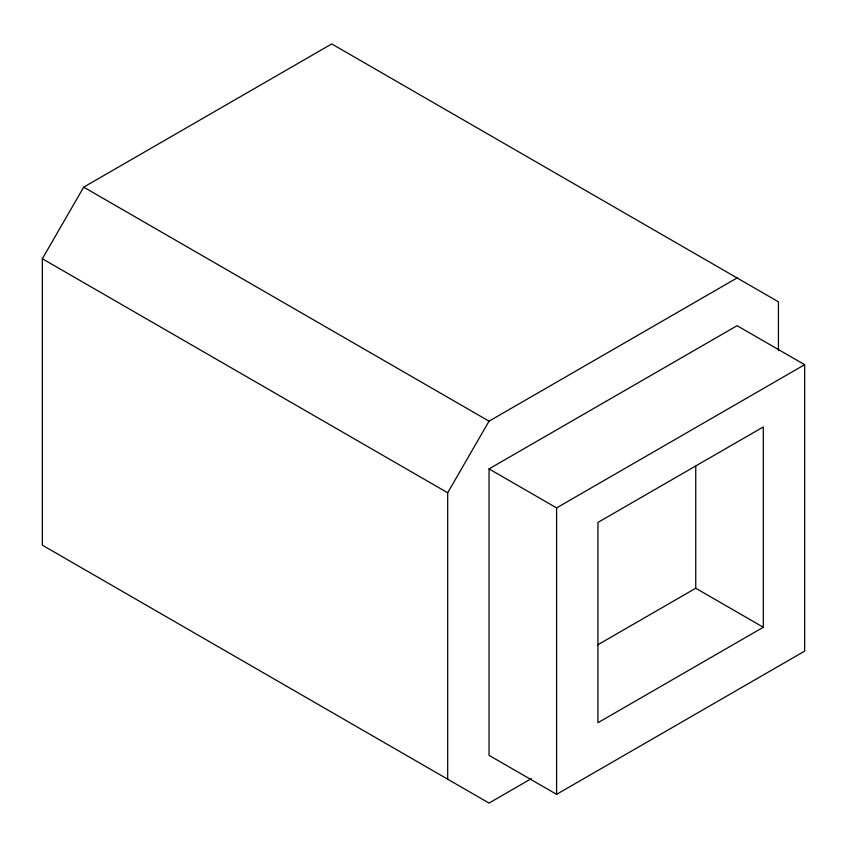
<?xml version="1.0" encoding="UTF-8"?>
<svg xmlns="http://www.w3.org/2000/svg" width="847" height="847" viewBox="0 0 847 847"><rect width="100%" height="100%" fill="white"/><g stroke="black" fill="none" stroke-linecap="round" stroke-linejoin="round"><path stroke-width="1.27" d="M531.334 778.647L489.037 803.072L42.35 545.182L42.35 258.748L83.694 187.145L331.749 43.928L778.435 301.818L778.435 350.658M447.692 779.198L447.692 492.774L489.037 421.171L737.091 277.954M489.037 468.899L737.091 325.693L804.65 364.697L804.65 651.121L556.595 794.338L489.037 755.333L489.037 468.899L556.595 507.904L804.65 364.697M597.664 644.874L695.747 588.252L763.306 627.256L763.306 426.952L597.94 522.419L597.94 722.735L763.306 627.256M83.694 187.145L489.037 421.171M42.35 258.748L447.692 492.774M695.747 465.691L695.747 588.252M556.595 507.904L556.595 794.338"/></g></svg>
